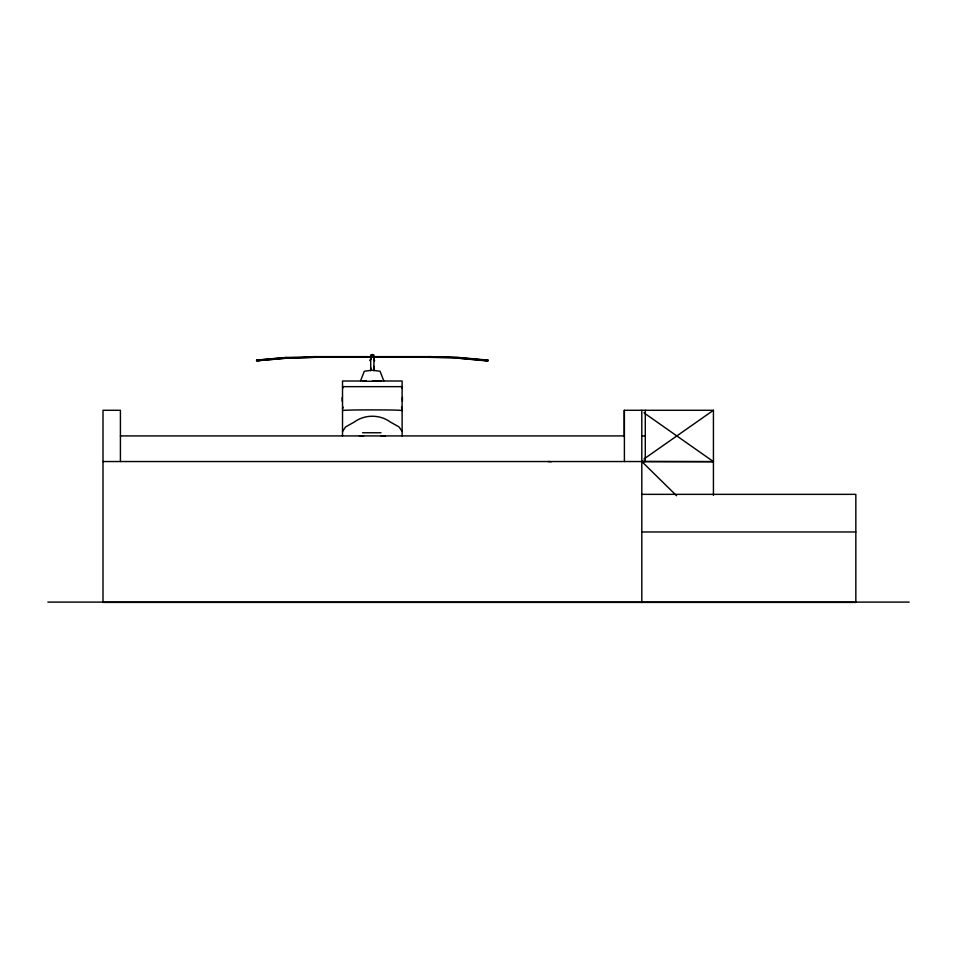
<?xml version="1.0" encoding="UTF-8"?>
<svg xmlns="http://www.w3.org/2000/svg" width="957" height="957" viewBox="0 0 957 957"><rect width="100%" height="100%" fill="white"/><g stroke="black" fill="none" stroke-linecap="round" stroke-linejoin="round"><path stroke-width="1.44" d="M372.943 357.308L372.943 356.65M370.861 367.871L370.706 370.814L370.718 354.963L373.924 354.963L373.924 370.778L373.697 366.387M485.821 360.801L485.869 360.155L488.07 360.155L488.022 360.801L485.821 360.801L457.661 358.169M342.522 408.818L343.12 407.168M371.005 357.523L370.12 360.813L371.005 358.181M360.55 380.85L364.294 371.244L372.165 370.192L380.049 371.244L383.781 380.85M401.641 387.896L402.119 387.202M342.522 431.44L345.621 426.906L354.222 422.085A27.717 24.069 0 0 1 390.42 422.085L399.021 426.906L402.119 431.44M643.977 458.965L713.432 410.29L713.432 495.331M315.654 357.296L286.98 358.169L256.62 360.801L256.584 360.155L286.944 357.511M256.584 360.155L285.413 357.511L315.643 356.638M256.62 360.801L285.665 358.169L314.327 357.296L430.315 357.296M362.87 381.269L381.46 381.269M384.475 435.913L385.396 435.842L381.03 435.842M371.818 354.592L372.823 354.592M314.327 356.638L430.327 356.638L459.013 357.511L488.07 360.155M366.316 381.006L342.522 381.006L342.522 435.913M372.321 381.006L402.119 381.006L402.119 435.913M342.522 386.652L402.119 386.652M713.432 410.29L624.239 410.29L624.239 436.643M362.559 432.755L381.018 432.755M363.6 435.842L359.246 435.842L360.167 435.913M120.415 435.913L624.395 435.913M641.8 435.913L645.281 435.913M103.009 461.537L645.281 461.537L645.281 410.29M676.563 495.714L641.8 461.537L713.432 461.633L643.977 412.85M641.8 494.35L855.833 494.35L855.833 602.408L103.009 602.408L103.009 410.29L120.415 410.29L120.415 461.537M641.8 531.972L855.833 531.972M47.85 602.097L909.15 602.097M641.8 461.537L713.432 461.633M428.999 357.296L458.989 358.169L488.022 360.801M428.999 356.638L457.482 357.511L485.869 360.155M547.93 461.537L551.28 461.741M342.989 387.896L342.522 387.202M401.521 407.168L402.119 408.818M373.637 356.65L374.522 360.813L373.637 358.181M258.773 360.155L258.821 360.801M641.8 410.29L641.8 602.408M624.395 410.29L624.395 461.537M402.407 397.478L402.407 401.21M371.699 356.65L371.699 357.308M342.199 397.478L342.199 401.21M342.522 410.589A22.358 0.682 0 0 1 353.779 410.003A50.924 1.555 0 0 1 390.851 410.003A22.358 0.682 0 0 1 402.107 410.589"/></g></svg>
